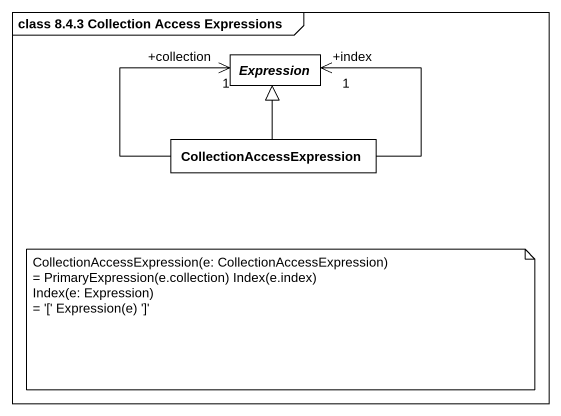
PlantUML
@startuml
mainframe class 8.4.3 Collection Access Expressions
hide circle
hide empty members
abstract class Expression
class CollectionAccessExpression
CollectionAccessExpression -up-|> Expression
CollectionAccessExpression -up-> "+collection\n1" Expression
CollectionAccessExpression -up-> "+index\n1" Expression
note as N1
  CollectionAccessExpression(e: CollectionAccessExpression)
  ~= PrimaryExpression(e.collection) Index(e.index)
  Index(e: Expression)
  ~= '[' Expression(e) ']'
end note
@enduml
